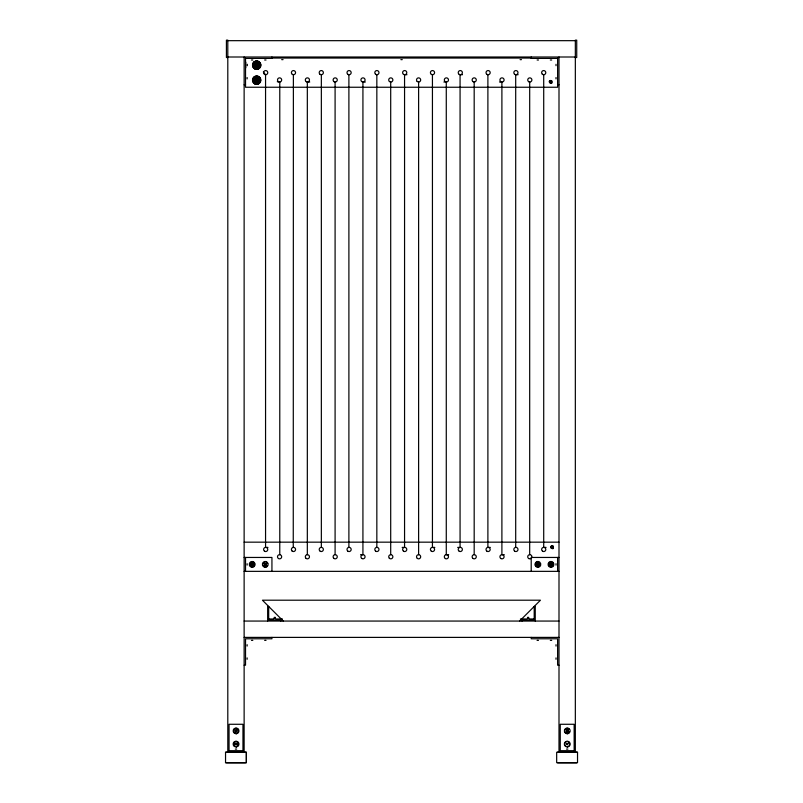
<?xml version="1.0" encoding="UTF-8"?>
<svg xmlns="http://www.w3.org/2000/svg" width="803" height="803" viewBox="0 0 803 803"><rect width="100%" height="100%" fill="white"/><g stroke="black" fill="none" stroke-linecap="round" stroke-linejoin="round"><path stroke-width="1.2" d="M293.256 547.395L293.386 74.729M549.714 82.338C552.735 83.552 550.326 80.792 550.336 81.926C552.996 82.599 547.536 82.257 551.179 81.113A1.044 1.044 0 0 1 551.701 82.016C550.035 85.59 547.857 79.095 551.641 80.691C554.02 86.834 545.066 80.33 551.641 80.691M552.002 547.576C553.387 546.913 549.854 548.449 552.574 546.482A1.044 1.044 0 0 1 553.096 547.385C551.42 550.958 549.252 544.464 553.036 546.06C555.415 552.203 546.462 545.699 553.036 546.06M550.918 81.575L551.079 82.438L550.155 82.518L550.436 81.173L551.691 82.016L550.677 81.013M551.249 546.803L551.47 548.208L552.926 547.676L552.083 546.753L551.641 547.124L552.554 547.676L551.551 547.887L551.822 546.542L553.026 547.706M550.898 81.143L551.5 81.424M255.324 64.772L257.03 63.788L258.064 65.133A1.385 1.385 0 0 1 255.976 66.338L255.324 65.133M258.014 65.495L257.361 66.338L255.976 66.338A1.385 1.385 0 0 1 255.976 63.929A1.385 1.385 0 0 1 258.064 65.133M255.324 79.798L257.03 78.814L258.064 80.149M258.014 80.511A1.385 1.385 0 0 1 255.685 81.133A1.385 1.385 0 0 1 256.308 78.814A1.385 1.385 0 0 1 258.014 80.511L256.308 81.494L255.324 80.149M252.995 64.23L254.561 61.52A4.196 4.196 0 0 1 260.865 65.133A4.196 4.196 0 0 1 254.571 68.767L252.473 65.133M260.292 66.037L258.737 68.747L254.561 68.747A4.196 4.196 0 0 1 254.571 61.5M258.737 83.763L260.292 81.053M550.346 81.836L551.039 81.635M549.864 81.424L550.366 81.063M519.611 621.06L540.459 600.202L262.43 600.202L283.288 621.06M227.801 40.672L575.339 40.672M227.801 57.003L575.339 57.003M227.801 57.525L226.416 57.525L226.416 40.15L227.801 40.15L227.801 752.08M575.339 57.525L576.725 57.525L576.725 40.15L575.339 40.15L575.339 752.08M271.936 58.047L531.205 58.047M245.527 58.398L271.936 58.398L271.936 57.003M557.613 58.398L531.205 58.398L531.205 57.003M281.672 59.643L283.068 59.643M400.878 59.643L402.273 59.643M520.083 59.643L521.468 59.643M251.439 59.994L252.825 59.994M264.639 59.994L266.034 59.994M537.107 59.994L538.502 59.994M550.316 59.994L551.711 59.994M406.98 74.719L404.561 74.719L404.561 547.405L402.152 547.395M462.488 74.699L460.069 74.699L460.069 547.405L457.67 547.405M518.136 74.719L515.697 74.719L515.697 547.405M309.747 82.026L307.328 82.026L307.328 554.682M365.335 82.016L362.926 82.016L362.926 554.692L360.507 554.692M443.868 82.006L446.277 82.006L446.277 554.692L448.696 554.692M499.486 82.006L501.895 82.006L501.895 554.692L504.304 554.692M244.132 84.807L245.527 84.807M557.613 84.807L558.998 84.807M244.132 542.166L558.998 542.166M267.971 547.395L265.562 547.395L265.562 74.729L263.324 71.969M490.312 547.405L487.893 547.405L487.893 74.699M546.09 547.385L543.711 547.385L543.711 74.719M244.132 557.453L271.936 557.453L271.936 571.355M558.998 557.453L531.205 557.453L531.205 571.355M244.132 571.355L558.998 571.355M274.074 617.377L275.459 617.377M527.43 617.377L528.816 617.377M274.074 618.42L275.459 618.42M527.43 618.42L528.816 618.42M268.694 618.972L273.703 618.972M275.891 618.972L282.465 618.972M520.434 618.972L527.019 618.972M529.197 618.972L534.206 618.972M282.465 620.016L268.694 620.016L268.694 606.456L267.65 606.456L267.65 621.06M520.434 620.016L534.206 620.016L534.206 606.456L535.25 606.456L535.25 621.06M244.132 621.06L558.998 621.06M244.132 637.391L558.998 637.391M251.439 640.372L252.825 640.372M264.639 640.372L266.034 640.372M537.066 640.372L538.462 640.372M550.316 640.372L551.711 640.372M244.132 665.195L245.527 665.195L245.527 638.776L271.936 638.776L271.936 637.391M558.998 665.195L557.613 665.195L557.613 638.776L531.205 638.776L531.205 637.391M235.309 749.089L236.694 749.089M566.506 749.089L567.902 749.089M229.056 750.685L242.958 750.685M560.253 750.685L574.155 750.685M226.416 752.08L245.527 752.08M557.613 752.08L576.725 752.08M225.472 752.25L246.391 752.25L246.391 762.679L225.472 762.679M226.416 762.85L245.527 762.85M557.613 762.85L576.725 762.85M434.845 547.395L432.436 547.395L432.436 74.729M277.286 81.755L279.775 82.016L279.775 554.672M552.384 546.431L551.822 546.542M550.557 82.197L550.477 81.695M258.737 61.52L260.292 64.23M260.292 79.256L258.737 76.546L254.561 76.546L252.473 80.149L254.561 83.763A4.196 4.196 0 0 0 260.865 80.149A4.196 4.196 0 0 0 254.571 76.526A4.196 4.196 0 0 0 254.571 83.783M552.886 546.803L553.076 547.395M574.155 752.08L574.155 724.276L560.253 724.276L560.253 752.08M558.998 57.003L558.998 752.08M557.613 58.047L557.613 87.246L245.527 87.246L245.527 58.047M557.613 557.453L557.613 571.355M556.017 64.31L556.017 65.695M556.017 77.51L556.017 78.905M556.017 563.716L556.017 565.101M556.017 644.689L556.017 646.084M556.017 657.898L556.017 659.283M529.689 82.016L529.689 554.692M522.04 620.016L522.04 621.06M474.182 82.006L474.182 554.692M418.614 82.026L418.614 554.692M390.7 82.006L390.7 554.682M376.838 74.709L376.838 547.395M348.893 74.709L348.893 547.385M335.092 82.026L335.092 554.692M321.351 74.729L321.351 547.385M280.849 620.016L280.849 621.06M255.123 64.099L255.123 66.187M255.123 79.116L255.123 81.203M247.334 64.3L247.334 65.695M247.123 77.51L247.123 78.895M247.123 563.706L247.123 565.101M247.123 644.689L247.123 646.074M247.123 657.888L247.123 659.283M246.33 752.25L246.33 762.679M245.738 62.112L245.738 67.874M245.527 557.453L245.527 571.355M244.132 57.003L244.132 752.08M242.958 752.08L242.958 724.276L229.056 724.276L229.056 752.08M225.543 752.25L225.543 762.679M549.975 564.82A1.054 1.054 0 0 1 550.818 563.365A1.054 1.054 0 0 1 552.002 564.549A1.054 1.054 0 0 1 550.557 565.392M538.512 565.252A1.054 1.054 0 0 1 536.856 564.73A1.054 1.054 0 0 1 537.91 563.355A1.054 1.054 0 0 1 538.843 564.81M540.078 563.535A2.429 2.429 0 0 1 540.028 565.392M539.696 565.934A2.429 2.429 0 0 1 536.816 566.627M535.832 565.844A2.429 2.429 0 0 1 535.38 564.66M535.581 563.425A2.429 2.429 0 0 1 535.912 562.883M536.374 562.441A2.429 2.429 0 0 1 537.548 561.99M538.181 562A2.429 2.429 0 0 1 539.335 562.512M553.377 564.981A2.429 2.429 0 0 1 552.775 566.085M552.283 566.486A2.429 2.429 0 0 1 548.871 563.244M549.744 562.331A2.429 2.429 0 0 1 550.316 562.07M550.948 561.98A2.429 2.429 0 0 1 553.438 564.348M266.255 564.81A1.054 1.054 0 0 1 264.629 565.242M266.255 563.997A1.054 1.054 0 0 0 264.629 563.565A1.114 1.114 0 0 1 266.174 563.686M267.228 565.934A2.429 2.429 0 0 1 264.348 566.627M263.806 566.296A2.429 2.429 0 0 1 263.364 565.844M262.912 564.66A2.429 2.429 0 0 1 262.932 564.027M263.113 563.425A2.429 2.429 0 0 1 264.458 562.14M266.325 562.18A2.429 2.429 0 0 1 267.61 563.535M254.491 564.981A2.429 2.429 0 0 1 251.259 566.677A2.429 2.429 0 0 1 249.994 563.244M250.857 562.331A2.429 2.429 0 0 1 251.439 562.07M252.694 562.04A2.429 2.429 0 0 1 253.808 562.642M254.2 563.134A2.429 2.429 0 0 1 254.561 564.348M236.694 743.237A1.054 1.054 0 0 1 236.895 744.722M235.409 743.247A1.054 1.054 0 0 0 235.219 744.722A1.044 1.044 0 0 1 235.57 743.136M568.102 731.513A1.054 1.054 0 0 1 566.416 731.523M566.607 730.037A1.054 1.054 0 0 1 568.092 730.228M266.255 565.031A1.114 1.114 0 0 1 264.488 565.131M536.745 564.067A1.114 1.114 0 0 1 538.281 563.405A1.114 1.114 0 0 1 538.733 565.011M538.311 565.402A1.114 1.114 0 0 1 536.816 564.91M552.093 564.68A1.114 1.114 0 0 1 550.467 565.382M550.055 564.981A1.114 1.114 0 0 1 550.567 563.385A1.114 1.114 0 0 1 552.083 564.097M237.537 728.983A2.429 2.429 0 0 1 238.23 731.864M237.437 732.848A2.429 2.429 0 0 1 236.263 733.3M235.63 733.28A2.429 2.429 0 0 1 234.476 732.768M234.034 732.306A2.429 2.429 0 0 1 233.583 731.131M233.603 730.499A2.429 2.429 0 0 1 236.995 728.652M238.079 742.815A2.429 2.429 0 0 1 238.14 745.244M237.768 745.756A2.429 2.429 0 0 1 237.276 746.158M236.694 746.419A2.429 2.429 0 0 1 235.43 746.449M234.837 746.218A2.429 2.429 0 0 1 233.673 744.772M233.573 744.15A2.429 2.429 0 0 1 234.737 742.012M237.166 741.942A2.429 2.429 0 0 1 237.678 742.323M569.427 731.864A2.429 2.429 0 0 1 569.096 732.406M568.634 732.848A2.429 2.429 0 0 1 568.082 733.149M566.215 733.099A2.429 2.429 0 0 1 564.981 729.887M565.312 729.345A2.429 2.429 0 0 1 565.774 728.913M566.326 728.602A2.429 2.429 0 0 1 568.193 728.652M568.735 728.983A2.429 2.429 0 0 1 569.176 729.445M569.568 744.652A2.429 2.429 0 0 1 568.966 745.756M567.892 746.419A2.429 2.429 0 0 1 566.637 746.449M565.533 745.846A2.429 2.429 0 0 1 565.131 745.355M564.87 744.772A2.429 2.429 0 0 1 564.84 743.518M565.071 742.926A2.429 2.429 0 0 1 566.516 741.751M568.363 741.942A2.429 2.429 0 0 1 569.538 743.397M568.143 731.332A1.044 1.044 0 0 1 566.516 731.663M566.416 730.188A1.044 1.044 0 0 1 568.072 730.298M567.801 743.227A1.044 1.044 0 0 1 568.153 743.648M236.604 743.227A1.044 1.044 0 0 1 236.855 744.682M255.354 64.652C256.569 70.132 259.851 61.279 255.354 64.652M255.354 79.668C256.569 85.158 259.851 76.295 255.354 79.668M251.54 564.138C252.032 566.918 253.848 562.522 251.54 564.138M264.629 564.138C265.12 566.918 266.937 562.522 264.629 564.138M235.409 730.61C235.901 733.39 237.718 728.994 235.409 730.61M235.409 743.809C235.901 746.599 237.718 742.193 235.409 743.809M537.217 564.148C537.779 566.918 539.445 562.512 537.217 564.148M550.306 564.148C550.868 566.918 552.534 562.512 550.306 564.148M566.607 730.61C567.109 733.39 568.925 728.994 566.607 730.61M566.607 743.809C567.109 746.599 568.925 742.193 566.607 743.809M537.869 561.528L537.478 561.538A2.901 2.901 0 0 0 537.498 567.289L538.251 567.289A2.901 2.901 0 0 0 538.231 561.528L537.869 561.528M550.958 561.528L550.567 561.538A2.901 2.901 0 0 0 550.587 567.289L551.34 567.289A2.901 2.901 0 0 0 551.33 561.528L550.958 561.528M252.574 567.279L251.811 567.279A2.901 2.901 0 0 1 251.791 561.528L252.554 561.528A2.901 2.901 0 0 1 252.574 567.279M265.663 567.279L264.9 567.279A2.901 2.901 0 0 1 264.89 561.528L265.642 561.528A2.901 2.901 0 0 1 265.663 567.279M236.443 733.751L235.691 733.751A2.901 2.901 0 0 1 235.67 728L236.423 727.99A2.901 2.901 0 0 1 236.443 733.751M567.651 733.751L566.888 733.751A2.901 2.901 0 0 1 566.868 728L567.631 727.99A2.901 2.901 0 0 1 567.651 733.751M236.443 746.961L235.691 746.961A2.901 2.901 0 0 1 235.67 741.199L236.423 741.199A2.901 2.901 0 0 1 236.443 746.961M567.651 746.961L566.888 746.961A2.901 2.901 0 0 1 566.868 741.199L567.631 741.199A2.901 2.901 0 0 1 567.651 746.961M577.528 752.25L556.67 752.25L556.67 762.679L577.528 762.679L577.528 752.25M278.25 81.545A2.088 2.088 0 0 0 281.642 80.3A2.088 2.088 0 0 0 278.862 77.981A2.088 2.088 0 0 0 278.25 81.545M306.294 81.715A2.088 2.088 0 0 0 309.476 79.999A2.088 2.088 0 0 0 306.395 78.112A2.088 2.088 0 0 0 306.294 81.715M334.058 81.695A2.088 2.088 0 0 0 337.27 80.049A2.088 2.088 0 0 0 334.239 78.092A2.088 2.088 0 0 0 334.058 81.695M264.538 74.388A2.088 2.088 0 0 0 267.76 72.762A2.088 2.088 0 0 0 264.749 70.784A2.088 2.088 0 0 0 264.538 74.388M292.362 74.398A2.088 2.088 0 0 0 295.564 72.742A2.088 2.088 0 0 0 292.533 70.794A2.088 2.088 0 0 0 292.362 74.398M347.759 551.069A2.088 2.088 0 0 0 351.152 549.814A2.088 2.088 0 0 0 348.361 547.505A2.088 2.088 0 0 0 347.759 551.069M431.402 74.418A2.088 2.088 0 0 0 434.584 72.712A2.088 2.088 0 0 0 431.512 70.805A2.088 2.088 0 0 0 431.402 74.418M254.2 67.613A3.503 3.503 0 0 0 260.052 66.037A3.503 3.503 0 0 0 255.766 61.751A3.503 3.503 0 0 0 254.2 67.613M254.952 66.86A2.429 2.429 0 0 0 259.018 65.766A2.429 2.429 0 0 0 256.037 62.785A2.429 2.429 0 0 0 254.952 66.86M254.832 68.325A3.684 3.684 0 0 0 260.353 65.133A3.684 3.684 0 0 0 254.832 61.951A3.684 3.684 0 0 0 254.832 68.325M253.949 67.853A3.844 3.844 0 0 0 260.383 66.127A3.844 3.844 0 0 0 255.675 61.419A3.844 3.844 0 0 0 253.949 67.853M253.768 68.034A4.105 4.105 0 0 0 260.634 66.197A4.105 4.105 0 0 0 255.605 61.179A4.105 4.105 0 0 0 253.768 68.034M255.444 66.368A1.736 1.736 0 0 0 258.345 65.585A1.736 1.736 0 0 0 256.217 63.457A1.736 1.736 0 0 0 255.444 66.368M254.2 82.629A3.503 3.503 0 0 0 260.052 81.063A3.503 3.503 0 0 0 255.766 76.777A3.503 3.503 0 0 0 254.2 82.629M254.952 81.876A2.429 2.429 0 0 0 259.018 80.782A2.429 2.429 0 0 0 256.037 77.801A2.429 2.429 0 0 0 254.952 81.876M254.832 83.341A3.684 3.684 0 0 0 260.353 80.149A3.684 3.684 0 0 0 254.832 76.968A3.764 3.764 0 0 0 254.792 83.412A3.764 3.764 0 0 0 260.433 80.149A3.764 3.764 0 0 0 254.792 76.897A3.684 3.684 0 0 0 254.832 83.341M254.671 83.612A3.995 3.995 0 0 0 260.664 80.149A3.995 3.995 0 0 0 254.671 76.697A3.995 3.995 0 0 0 254.671 83.612M255.444 81.384A1.736 1.736 0 0 0 258.345 80.601A1.736 1.736 0 0 0 256.217 78.473A1.736 1.736 0 0 0 255.444 81.384M251.54 565.242A1.054 1.054 0 0 0 253.236 564.539A1.054 1.054 0 0 0 251.771 563.425A1.054 1.054 0 0 0 251.54 565.242M235.42 731.714A1.054 1.054 0 0 0 237.106 731.011A1.054 1.054 0 0 0 235.65 729.897A1.054 1.054 0 0 0 235.42 731.714M319.865 74.167A2.088 2.088 0 0 0 323.318 73.123A2.088 2.088 0 0 0 320.688 70.644A2.088 2.088 0 0 0 319.865 74.167M347.99 74.418A2.088 2.088 0 0 0 351.172 72.712A2.088 2.088 0 0 0 348.101 70.805A2.088 2.088 0 0 0 347.99 74.418M361.571 81.474A2.088 2.088 0 0 0 365.024 80.41A2.088 2.088 0 0 0 362.384 77.951A2.088 2.088 0 0 0 361.571 81.474M375.583 74.267A2.088 2.088 0 0 0 378.956 72.973A2.088 2.088 0 0 0 376.145 70.694A2.088 2.088 0 0 0 375.583 74.267M389.445 81.535A2.088 2.088 0 0 0 392.848 80.31A2.088 2.088 0 0 0 390.087 77.981A2.088 2.088 0 0 0 389.445 81.535M403.598 74.418A2.088 2.088 0 0 0 406.78 72.712A2.088 2.088 0 0 0 403.708 70.805A2.088 2.088 0 0 0 403.598 74.418M417.179 81.464A2.088 2.088 0 0 0 420.631 80.41A2.088 2.088 0 0 0 417.992 77.951A2.088 2.088 0 0 0 417.179 81.464M445.033 81.515A2.088 2.088 0 0 0 448.445 80.34A2.088 2.088 0 0 0 445.725 77.971A2.088 2.088 0 0 0 445.033 81.515M459.165 74.388A2.088 2.088 0 0 0 462.387 72.762A2.088 2.088 0 0 0 459.356 70.784A2.088 2.088 0 0 0 459.165 74.388M472.867 81.545A2.088 2.088 0 0 0 476.259 80.3A2.088 2.088 0 0 0 473.489 77.981A2.088 2.088 0 0 0 472.867 81.545M487.03 74.428A2.088 2.088 0 0 0 490.191 72.692A2.088 2.088 0 0 0 487.1 70.815A2.088 2.088 0 0 0 487.03 74.428M500.871 81.685A2.088 2.088 0 0 0 504.093 80.059A2.088 2.088 0 0 0 501.062 78.082A2.088 2.088 0 0 0 500.871 81.685M514.713 74.348A2.088 2.088 0 0 0 517.985 72.832A2.088 2.088 0 0 0 515.034 70.754A2.088 2.088 0 0 0 514.713 74.348M528.735 81.725A2.088 2.088 0 0 0 531.897 79.979A2.088 2.088 0 0 0 528.806 78.122A2.088 2.088 0 0 0 528.735 81.725M542.356 74.227A2.088 2.088 0 0 0 545.759 73.023A2.088 2.088 0 0 0 543.009 70.684A2.088 2.088 0 0 0 542.356 74.227M542.607 551.229A2.088 2.088 0 0 0 545.799 549.533A2.088 2.088 0 0 0 542.728 547.626A2.088 2.088 0 0 0 542.607 551.229M528.765 558.567A2.088 2.088 0 0 0 531.897 556.76A2.088 2.088 0 0 0 528.765 554.953A2.088 2.088 0 0 0 528.765 558.567M514.462 550.958A2.088 2.088 0 0 0 517.935 549.975A2.088 2.088 0 0 0 515.335 547.455A2.088 2.088 0 0 0 514.462 550.958M500.962 558.567A2.088 2.088 0 0 0 504.093 556.76A2.088 2.088 0 0 0 500.962 554.953A2.088 2.088 0 0 0 500.962 558.567M486.939 551.189A2.088 2.088 0 0 0 490.181 549.613A2.088 2.088 0 0 0 487.19 547.586A2.088 2.088 0 0 0 486.939 551.189M472.957 558.426A2.088 2.088 0 0 0 476.279 557.011A2.088 2.088 0 0 0 473.389 554.843A2.088 2.088 0 0 0 472.957 558.426M459.226 551.249A2.088 2.088 0 0 0 462.387 549.503A2.088 2.088 0 0 0 459.286 547.636A2.088 2.088 0 0 0 459.226 551.249M445.364 558.567A2.088 2.088 0 0 0 448.486 556.76A2.088 2.088 0 0 0 445.364 554.953A2.088 2.088 0 0 0 445.364 558.567M431.392 551.229A2.088 2.088 0 0 0 434.584 549.543A2.088 2.088 0 0 0 431.522 547.616A2.088 2.088 0 0 0 431.392 551.229M417.319 558.406A2.088 2.088 0 0 0 420.662 557.051A2.088 2.088 0 0 0 417.821 554.833A2.088 2.088 0 0 0 417.319 558.406M403.538 551.199A2.088 2.088 0 0 0 406.78 549.593A2.088 2.088 0 0 0 403.768 547.596A2.088 2.088 0 0 0 403.538 551.199M389.355 558.266A2.088 2.088 0 0 0 392.818 557.262A2.088 2.088 0 0 0 390.218 554.763A2.088 2.088 0 0 0 389.355 558.266M375.613 551.109A2.088 2.088 0 0 0 378.956 549.754A2.088 2.088 0 0 0 376.115 547.526A2.088 2.088 0 0 0 375.613 551.109M361.782 558.456A2.088 2.088 0 0 0 365.064 556.961A2.088 2.088 0 0 0 362.133 554.863A2.088 2.088 0 0 0 361.782 558.456M333.857 558.366A2.088 2.088 0 0 0 337.24 557.121A2.088 2.088 0 0 0 334.47 554.803A2.088 2.088 0 0 0 333.857 558.366M320.246 551.27A2.088 2.088 0 0 0 323.378 549.463A2.088 2.088 0 0 0 320.246 547.656A2.088 2.088 0 0 0 320.246 551.27M306.043 558.356A2.088 2.088 0 0 0 309.436 557.131A2.088 2.088 0 0 0 306.686 554.803A2.088 2.088 0 0 0 306.043 558.356M292.121 551.039A2.088 2.088 0 0 0 295.534 549.854A2.088 2.088 0 0 0 292.794 547.495A2.088 2.088 0 0 0 292.121 551.039M278.5 558.547A2.088 2.088 0 0 0 281.672 556.81A2.088 2.088 0 0 0 278.581 554.933A2.088 2.088 0 0 0 278.5 558.547M264.538 551.209A2.088 2.088 0 0 0 267.76 549.583A2.088 2.088 0 0 0 264.749 547.606A2.088 2.088 0 0 0 264.538 551.209M251.469 565.302A1.114 1.114 0 0 0 253.236 564.529A1.114 1.114 0 0 0 251.68 563.385A1.114 1.114 0 0 0 251.469 565.302"/></g></svg>
